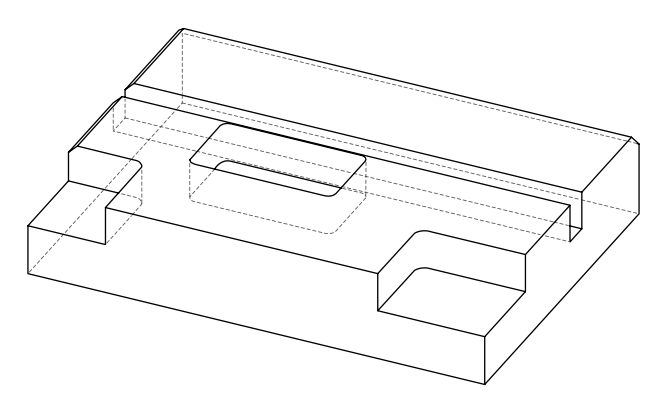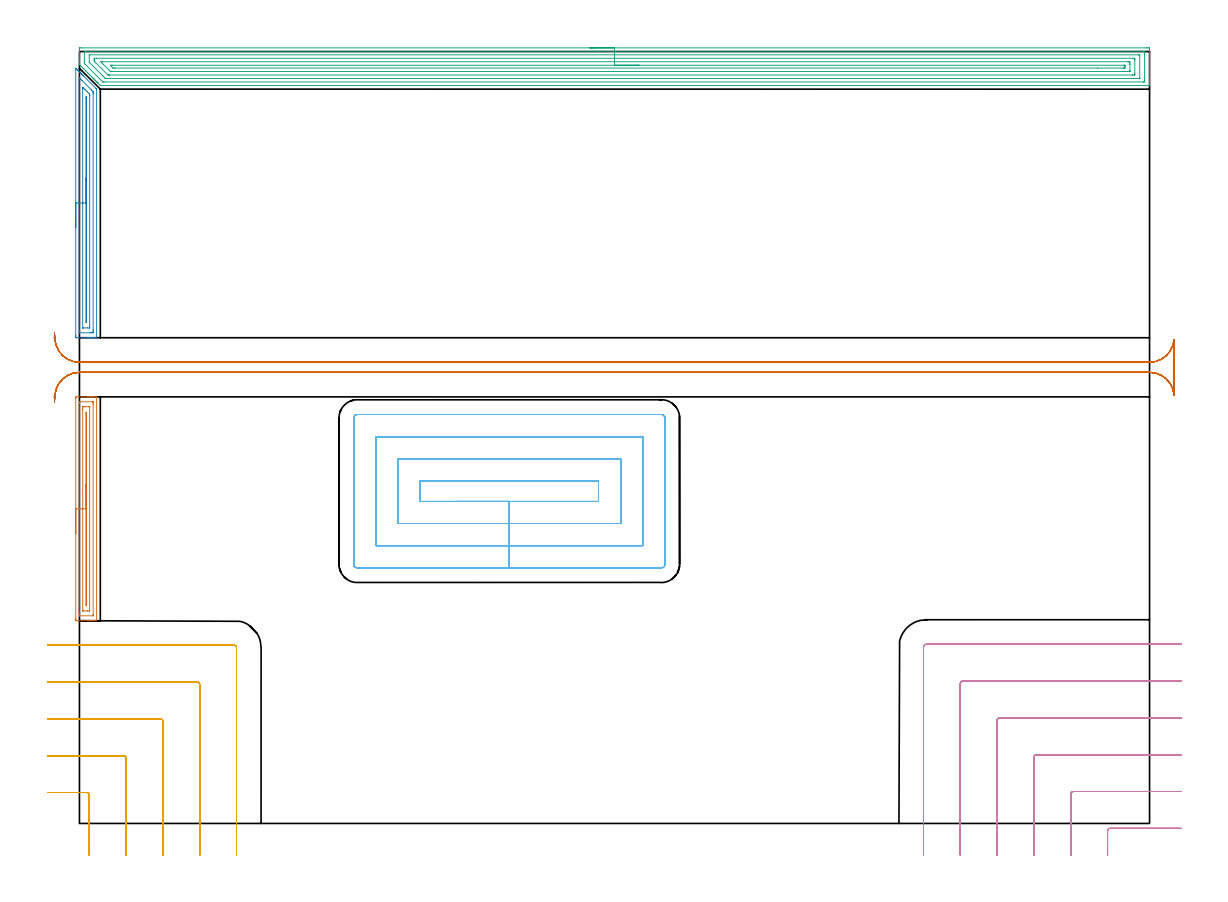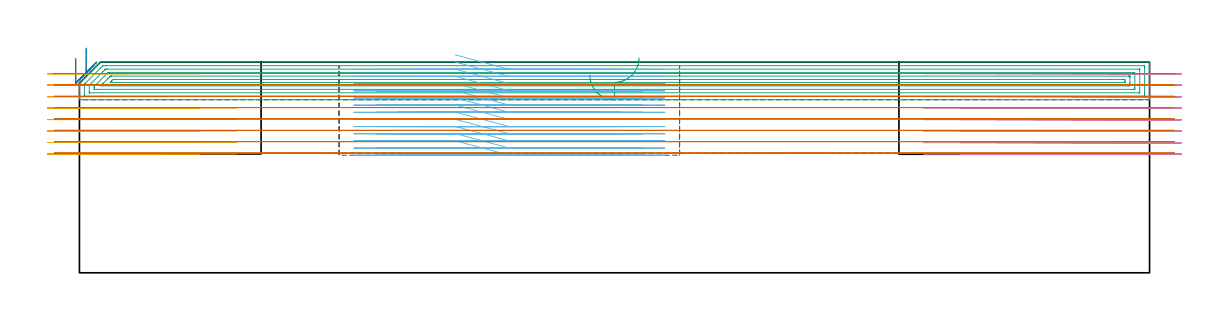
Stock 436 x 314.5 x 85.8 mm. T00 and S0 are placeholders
(PLAN: 7 operations, 3 tool changes, 94.7 min)
(1 AREA_MILL | FG_CHAMFER_SURFACE | UGT0205_001 | 3.06 min | 3672 mm3)
(2 AREA_MILL_1 | FG_CHAMFER_SURFACE_1 | UGT0205_001 | 3.52 min | 4327 mm3)
(3 AREA_MILL_2 | FG_CHAMFER_SURFACE_2 | UGT0205_001 | 21.06 min | 50652 mm3)
(4 MILL_CORNER_NOTCH_RECTANGULAR | CORNER_NOTCH_RECTANGULAR | UGT0201_094 | Follow Part, ap 5, ae 75% | 12.38 min | 316804 mm3)
(5 MILL_CORNER_NOTCH_RECTANGULAR_1 | CORNER_NOTCH_RECTANGULAR_1 | UGT0201_094 | Follow Part, ap 5, ae 75% | 9.2 min | 227443 mm3)
(6 MILL_RECTANGULAR_POCKET | POCKET_RECTANGULAR_STRAIGHT | NXT0201_011 | Follow Part, ap 3, ae 75% | 30.01 min | 389451 mm3)
(7 MILL_RECTANGULAR_SLOT | SLOT_RECTANGULAR | UGT0201_094 | Follow Part, ap 5, ae 75% | 15.48 min | 388452 mm3)
(TOOL UGT0205_001 | Chamfer Mill 20 x 3 x 45 deg. | D20 FL50 Z2)
(TOOL UGT0201_094 | End mill 20 mm | D20 FL38 Z4)
(TOOL NXT0201_011 | ENDMILL 12mm [2P460-1200-NA 1630] | D12 FL38 Z6)
(OP 1 AREA_MILL)
G17 G21 G94 G90
T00 M6
G54
G17 G0 G90 X-1.5 Y118.2 S1061 M3
G43 Z95.8 H0
Z87.3
G94 G1 Y118.238 Z86.428 F250.
Y118.352 Z85.564
Y118.541 Z84.712
Y118.803 Z83.88
Y119.137 Z83.074
Y119.54 Z82.3
Y120.008 Z81.564
Y120.54 Z80.872
Y121.129 Z80.229
Y121.772 Z79.64
Y122.464 Z79.108
Y123.2 Z78.64
Y123.974 Z78.237
Y124.78 Z77.903
Y125.612 Z77.641
Y126.463 Z77.452
Y127.328 Z77.338
Y128.2 Z77.3
Y173.211
X-1.498 Y173.54 Z77.301
X-1.493 Y173.79 Z77.304
X-1.176 Y173.8 Z77.621
X3.186 Z81.981
X3.777 Z82.575
X4.059 Z82.855
X4.65 Z83.446
X4.931 Z83.727
X5.493 Z84.293
X5.803 Z84.603
X6.791 Z85.59
X6.897 Y173.798 Z85.689
X6.997 Y173.79 Z85.788
X7. Y173.656 Z85.8
Y82.743
X7.005 Y82.61 Z85.795
X6.897 Y82.602 Z85.689
X6.791 Y82.6 Z85.59
X6.113 Z84.912
X5.494 Z84.293
X4.931 Z83.727
X4.65 Z83.446
X4.059 Z82.855
X3.777 Z82.575
X3.186 Z81.981
X-1.095 Z77.702
X-1.176 Y82.601 Z77.621
X-1.493 Y82.61 Z77.304
X-1.498 Y82.86 Z77.301
X-1.5 Y83.189 Z77.3
Y83.521
Y128.2
X-0.086 Z78.714
X-0.085 Y171.205 Z78.715
X-0.083 Y171.428 Z78.717
X-0.079 Y171.761 Z78.721
X-0.073 Y171.79 Z78.727
X-0.013 Y171.794 Z78.787
X0.084 Y171.798 Z78.884
X0.205 Y171.8 Z79.005
X5.44 Y171.799 Z84.24
X5.549 Y171.794 Z84.349
X5.569 Y171.79 Z84.369
X5.579 Y171.784 Z84.379
X5.581 Y171.762 Z84.381
X5.584 Y171.652 Z84.384
X5.585 Y171.428 Z84.385
X5.586 Y170.759 Z84.386
X5.585 Y85.195 Z84.385
X5.583 Y84.972 Z84.383
X5.579 Y84.639 Z84.379
X5.573 Y84.61 Z84.373
X5.513 Y84.606 Z84.313
X5.416 Y84.602 Z84.216
X5.295 Y84.6 Z84.095
X0.06 Y84.601 Z78.86
X-0.049 Y84.606 Z78.751
X-0.069 Y84.61 Z78.731
X-0.079 Y84.616 Z78.721
X-0.081 Y84.638 Z78.719
X-0.084 Y84.748 Z78.716
X-0.085 Y84.972 Z78.715
X-0.086 Y85.641 Z78.714
Y128.2
X1.328 Z80.128
Y168.87
X1.331 Y169.645 Z80.131
X1.333 Y169.756 Z80.133
X1.335 Y169.79 Z80.135
X1.366 Y169.793 Z80.166
X1.441 Y169.795 Z80.241
X2.163 Y169.8 Z80.963
X2.314 Z81.114
X3.907 Z82.707
X4.059 Y169.798 Z82.859
X4.109 Y169.796 Z82.909
X4.148 Y169.79 Z82.948
X4.165 Y169.785 Z82.965
X4.166 Y169.76 Z82.966
X4.17 Y169.645 Z82.97
X4.171 Y169.531 Z82.971
Y87.531
X4.169 Y86.755 Z82.969
X4.167 Y86.644 Z82.967
X4.165 Y86.611 Z82.965
X4.134 Y86.607 Z82.934
X4.059 Y86.605 Z82.859
X3.337 Y86.6 Z82.137
X3.186 Z81.986
X1.593 Z80.393
X1.441 Y86.601 Z80.241
X1.391 Y86.604 Z80.191
X1.352 Y86.61 Z80.152
X1.335 Y86.614 Z80.135
X1.334 Y86.64 Z80.134
X1.33 Y86.755 Z80.13
X1.329 Y86.869 Z80.129
X1.328 Y128.2 Z80.128
X2.743 Z81.543
Y167.41
X2.744 Y167.423 Z81.544
X2.75 Y167.442 Z81.55
X2.756 Y167.424 Z81.556
X2.757 Y167.41 Z81.557
Y89.413
X2.752 Y88.981 Z81.552
X2.749 Y88.896 Z81.549
X2.744 Y88.975 Z81.544
X2.743 Y88.99 Z81.543
Y128.2
Y129.072 Z81.581
Y129.936 Z81.695
Y130.788 Z81.883
Y131.62 Z82.146
Y132.426 Z82.48
Y133.2 Z82.882
Y133.936 Z83.351
Y134.628 Z83.882
Y135.271 Z84.472
Y135.86 Z85.115
Y136.392 Z85.807
Y136.86 Z86.543
Y137.263 Z87.316
Y137.597 Z88.122
Y137.859 Z88.954
Y138.048 Z89.806
Y138.162 Z90.671
Y138.2 Z91.543
G0 Z95.8
M5
M2
(OP 2 AREA_MILL_1)
G17 G21 G94 G90
T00 M6
G54
G17 G0 G90 X-1.5 Y242.8 S1061 M3
G43 Z95.8 H0
Z87.3
G94 G1 Y242.838 Z86.428 F250.
Y242.952 Z85.564
Y243.141 Z84.712
Y243.403 Z83.88
Y243.737 Z83.074
Y244.14 Z82.3
Y244.608 Z81.564
Y245.14 Z80.872
Y245.729 Z80.229
Y246.372 Z79.64
Y247.064 Z79.108
Y247.8 Z78.64
Y248.574 Z78.237
Y249.38 Z77.903
Y250.212 Z77.641
Y251.064 Z77.452
Y251.928 Z77.338
Y252.8 Z77.3
Y307.452
X-1.496 Y307.636 Z77.304
X-1.493 Y307.681 Z77.306
X-1.309 Y307.509 Z77.491
X-0.739 Y306.941 Z78.057
X-0.235 Y306.435 Z78.565
X-0.03 Y306.231 Z78.768
X0.133 Y306.07 Z78.928
X0.289 Y305.912 Z79.087
X0.415 Y305.786 Z79.213
X0.569 Y305.633 Z79.364
X0.717 Y305.484 Z79.514
X0.86 Y305.341 Z79.658
X1.005 Y305.197 Z79.801
X1.144 Y305.057 Z79.942
X1.306 Y304.895 Z80.104
X1.441 Y304.76 Z80.237
X1.572 Y304.629 Z80.369
X6.75 Y299.45 Z85.55
X6.958 Y299.24 Z85.754
X6.996 Y299.194 Z85.789
X7. Y299.107 Z85.8
Y198.033
X6.998 Y197.91 Z85.789
X6.905 Y197.903 Z85.698
X6.806 Y197.9 Z85.605
X6.154 Z84.953
X5.453 Z84.252
X4.931 Z83.727
X4.67 Z83.467
X4.059 Z82.855
X3.798 Z82.595
X3.186 Z81.98
X-1.095 Z77.702
X-1.176 Y197.902 Z77.621
X-1.493 Y197.91 Z77.304
X-1.496 Y198.151 Z77.302
X-1.499 Y198.478 Z77.301
X-1.5 Y198.809 Z77.3
Y252.8
X-0.086 Z78.714
X-0.085 Y303.337 Z78.715
X-0.084 Y303.56 Z78.716
X-0.081 Y303.732 Z78.719
X-0.079 Y303.804 Z78.721
X-0.043 Y303.781 Z78.757
X0.187 Y303.56 Z78.987
X0.569 Y303.181 Z79.369
X1.081 Y302.669 Z79.881
X4.931 Y298.819 Z83.731
X5.528 Y298.216 Z84.328
X5.569 Y298.169 Z84.369
X5.579 Y298.131 Z84.379
X5.581 Y298.049 Z84.381
X5.584 Y297.882 Z84.384
X5.586 Y297.548 Z84.386
Y297.326
Y201.15
X5.585 Y200.483 Z84.385
X5.583 Y200.259 Z84.383
X5.579 Y199.935 Z84.379
X5.274 Y199.909 Z84.074
X4.931 Y199.904 Z83.731
X4.41 Y199.9 Z83.21
X0.048 Y199.901 Z78.848
X-0.051 Y199.905 Z78.749
X-0.069 Y199.908 Z78.731
X-0.079 Y199.914 Z78.721
X-0.081 Y199.933 Z78.719
X-0.084 Y200.036 Z78.716
X-0.085 Y200.259 Z78.715
X-0.086 Y200.928 Z78.714
Y252.8
X1.328 Z80.128
X1.329 Y299.222 Z80.129
X1.33 Y299.338 Z80.13
X1.334 Y299.568 Z80.134
X1.343 Y299.946 Z80.143
X1.441 Y299.852 Z80.241
X2.194 Y299.107 Z80.994
X2.314 Y298.987 Z81.114
X3.085 Y298.216 Z81.885
X3.974 Y297.326 Z82.774
X4.059 Y297.238 Z82.859
X4.151 Y297.138 Z82.951
X4.164 Y296.781 Z82.964
X4.17 Y296.551 Z82.97
X4.171 Y296.435 Z82.971
Y202.816
X4.167 Y202.04 Z82.967
X4.166 Y201.931 Z82.966
X4.157 Y201.909 Z82.957
X4.127 Y201.906 Z82.927
X4.059 Y201.903 Z82.859
X3.324 Y201.9 Z82.124
X1.579 Z80.379
X1.441 Z80.241
X1.396 Y201.902 Z80.196
X1.359 Y201.905 Z80.159
X1.34 Y201.909 Z80.14
X1.335 Y201.927 Z80.135
X1.331 Y202.04 Z80.131
X1.329 Y202.155 Z80.129
X1.328 Y252.8 Z80.128
X2.743 Z81.543
Y295.545
X2.744 Y295.983 Z81.544
X2.746 Y295.995 Z81.546
X2.75 Y296.002 Z81.55
X2.754 Y295.996 Z81.554
X2.756 Y295.984 Z81.556
X2.757 Y295.545 Z81.557
Y204.697
X2.752 Y204.265 Z81.552
X2.749 Y204.183 Z81.549
X2.744 Y204.259 Z81.544
X2.743 Y204.274 Z81.543
Y252.8
Y253.672 Z81.581
Y254.536 Z81.695
Y255.388 Z81.883
Y256.22 Z82.146
Y257.026 Z82.48
Y257.8 Z82.882
Y258.536 Z83.351
Y259.228 Z83.882
Y259.871 Z84.472
Y260.46 Z85.115
Y260.992 Z85.807
Y261.46 Z86.543
Y261.863 Z87.316
Y262.197 Z88.122
Y262.459 Z88.954
Y262.648 Z89.806
Y262.762 Z90.671
Y262.8 Z91.543
G0 Z95.8
M5
M2
(OP 3 AREA_MILL_2)
G17 G21 G94 G90
T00 M6
G54
G17 G0 G90 X208. Y316. S1061 M3
G43 Z95.8 H0
Z80.5
G94 G1 X208.038 Z79.628 F250.
X208.152 Z78.764
X208.341 Z77.912
X208.603 Z77.08
X208.937 Z76.274
X209.34 Z75.5
X209.808 Z74.764
X210.34 Z74.072
X210.929 Z73.429
X211.572 Z72.84
X212.264 Z72.308
X213. Z71.84
X213.774 Z71.437
X214.58 Z71.103
X215.412 Z70.841
X216.264 Z70.652
X217.128 Z70.538
X218. Z70.5
X434.842
X435.39 Y315.999 Z70.501
X435.932 Y315.994 Z70.503
X435.992 Y315.992 Z70.506
X435.996 Y315.455 Z71.042
X436. Y314.848 Z71.649
Y303.909 Z82.585
Y303.347 Z83.15
Y303.021 Z83.475
Y302.458 Z84.038
Y302.133 Z84.362
Y301.482 Z85.017
Y301.099 Z85.4
Y300.737 Z85.754
X435.991 Y300.702 Z85.788
X435.837 Y300.7 Z85.8
X8.645
X8.505 Y300.704 Z85.79
X8.428 Y300.771 Z85.727
X7.752 Y301.448 Z85.052
X7.657 Y301.541 Z84.955
X7.566 Y301.633 Z84.866
X7.455 Y301.745 Z84.754
X7.361 Y301.837 Z84.659
X7.272 Y301.928 Z84.571
X7.157 Y302.043 Z84.457
X7.065 Y302.133 Z84.363
X6.977 Y302.222 Z84.277
X6.859 Y302.34 Z84.159
X6.769 Y302.429 Z84.067
X6.683 Y302.517 Z83.982
X6.562 Y302.638 Z83.861
X6.473 Y302.725 Z83.771
X6.388 Y302.812 Z83.688
X6.264 Y302.935 Z83.564
X6.177 Y303.021 Z83.475
X6.094 Y303.106 Z83.393
X5.967 Y303.233 Z83.266
X5.881 Y303.317 Z83.179
X5.799 Y303.401 Z83.099
X5.669 Y303.531 Z82.969
X5.585 Y303.613 Z82.883
X5.505 Y303.695 Z82.804
X5.371 Y303.828 Z82.671
X5.289 Y303.909 Z82.587
X5.053 Y304.147 Z82.353
X4.401 Y304.797 Z81.699
X4.181 Y305.019 Z81.481
X3.513 Y305.686 Z80.811
X3.305 Y305.895 Z80.605
X2.625 Y306.574 Z79.923
X2.43 Y306.77 Z79.73
X2.395 Y306.805 Z79.695
X1.737 Y307.462 Z79.035
X1.556 Y307.644 Z78.856
X1.503 Y307.697 Z78.803
X0.849 Y308.35 Z78.147
X0.681 Y308.519 Z77.981
X0.367 Y308.833 Z77.667
X0.164 Y309.039 Z77.46
X0.01 Y309.202 Z77.297
X0.008 Y309.238 Z77.261
X0. Y309.889 Z76.61
Y311.34 Z75.157
Y314.567 Z71.929
Y315.174 Z71.323
X0.002 Y315.455 Z71.041
X0.008 Y315.991 Z70.505
X0.068 Y315.994 Z70.503
X0.61 Y316. Z70.5
X218.
Y314.586 Z71.914
X433.586 Y314.585 Z71.915
X433.604
X433.99 Y314.567 Z71.933
X433.997 Y314.176 Z72.324
X433.999 Y313.679 Z72.821
X434. Y313.285 Z73.215
X433.999 Y303.021 Z83.479
X433.998 Y302.63 Z83.87
X433.99 Y302.133 Z84.367
X433.622 Y302.115 Z84.385
X433.604
X10.449 Y302.114 Z84.386
X9.552 Y302.119 Z84.381
X9.538 Y302.121 Z84.379
X9.523 Y302.133 Z84.367
X8.645 Y303.005 Z83.495
X2.395 Y309.254 Z77.246
X2.179 Y309.474 Z77.026
X2.073 Y309.585 Z76.915
X2.023 Y309.639 Z76.861
X2.01 Y309.733 Z76.767
X2.005 Y310.126 Z76.374
X2.001 Y310.519 Z75.981
Y313.679 Z72.821
X2.002 Y314.07 Z72.43
X2.01 Y314.567 Z71.933
X2.378 Y314.585 Z71.915
X2.395
X218. Y314.586 Z71.914
Y313.172 Z73.328
X431.437 Y313.171 Z73.329
X431.819 Y313.169 Z73.331
X431.946 Y313.167 Z73.333
X431.984 Y313.165 Z73.335
X431.99 Y313.09 Z73.41
X431.995 Y312.971 Z73.529
X431.999 Y312.791 Z73.709
X432. Y312.611 Z73.889
X431.999 Y303.73 Z82.77
X431.992 Y303.55 Z82.95
X431.989 Y303.534 Z82.966
X431.985 Y303.532 Z82.968
X431.962 Y303.53 Z82.97
X431.915 Y303.529 Z82.971
X431.819 Y303.528 Z82.972
X11.323 Y303.529 Z82.971
X10.811 Y303.531 Z82.969
X10.623 Y303.534 Z82.966
X10.579 Y303.535 Z82.965
X10.517 Y303.591 Z82.909
X10.43 Y303.671 Z82.829
X10.19 Y303.909 Z82.591
X9.538 Y304.561 Z81.939
X4.181 Y309.919 Z76.581
X4.079 Y310.024 Z76.476
X4.031 Y310.077 Z76.423
X4.01 Y310.103 Z76.397
X4.008 Y310.126 Z76.374
X4.002 Y310.305 Z76.195
X4. Y312.791 Z73.709
X4.001 Y312.97 Z73.53
X4.008 Y313.15 Z73.35
X4.011 Y313.166 Z73.334
X4.015 Y313.168 Z73.332
X4.038 Y313.17 Z73.33
X4.085 Y313.171 Z73.329
X4.181 Y313.172 Z73.328
X218.
Y311.757 Z74.743
X429.287
X429.92 Y311.752 Z74.748
X429.989 Y311.75 Z74.75
X429.993 Y311.656 Z74.844
X429.997 Y311.454 Z75.046
X430. Y311.048 Z75.452
Y305.686 Z80.814
X429.995 Y305.258 Z81.242
X429.99 Y305.045 Z81.455
X429.985 Y304.949 Z81.551
X429.883 Y304.947 Z81.553
X429.141 Y304.943 Z81.557
X428.995
X12.216
X12.069 Y304.944 Z81.556
X11.697 Y304.95 Z81.55
X11.607 Y304.954 Z81.546
X11.482 Y305.073 Z81.427
X11.323 Y305.227 Z81.273
X6.859 Y309.69 Z76.81
X6.43 Y310.126 Z76.374
X6.01 Y310.556 Z75.944
X6. Y310.981 Z75.519
Y311.014 Z75.486
X6.005 Y311.442 Z75.058
X6.01 Y311.655 Z74.845
X6.015 Y311.751 Z74.749
X6.117 Y311.753 Z74.747
X6.859 Y311.757 Z74.743
X7.005
X218.
Y310.343 Z76.157
X427.137
X427.355 Y310.342 Z76.158
X427.573 Y310.34 Z76.16
X427.99 Y310.333 Z76.167
X427.993 Y310.126 Z76.374
X427.999 Y309.485 Z77.015
X428. Y309.238 Z77.262
Y306.82 Z79.68
X427.998 Y306.574 Z79.926
X427.994 Y306.414 Z80.086
X427.99 Y306.375 Z80.125
X427.983 Y306.364 Z80.136
X427.936 Y306.361 Z80.139
X427.791 Y306.358 Z80.142
X427.573 Y306.357 Z80.143
X427.355
X13.109
X12.891 Y306.359 Z80.141
X12.746 Y306.363 Z80.137
X12.643 Y306.367 Z80.133
X12.6 Y306.406 Z80.094
X12.426 Y306.574 Z79.926
X12.216 Y306.782 Z79.718
X11.536 Y307.462 Z79.038
X9.76 Y309.238 Z77.262
X9.538 Y309.461 Z77.039
X8.884 Y310.126 Z76.374
X8.684 Y310.336 Z76.164
X9.102 Y310.341 Z76.159
X9.32 Y310.343 Z76.157
X218.
Y308.929 Z77.571
X425.57 Y308.928 Z77.572
X425.882 Y308.927 Z77.573
X425.952 Y308.925 Z77.575
X425.982 Y308.922 Z77.578
X425.99 Y308.91 Z77.59
X425.996 Y308.814 Z77.686
X425.998 Y308.35 Z78.15
X425.996 Y307.926 Z78.574
X425.99 Y307.786 Z78.714
X425.86 Y307.778 Z78.722
X425.57 Y307.774 Z78.726
X425.258 Y307.772 Z78.728
X414.79 Y307.771 Z78.729
X14.583 Y307.772 Z78.728
X14.002 Y307.775 Z78.725
X13.684 Y307.778 Z78.722
X13.109 Y308.339 Z78.161
X13.098 Y308.35 Z78.15
X12.534 Y308.922 Z77.578
X13.109 Y308.926 Z77.574
X13.42 Y308.928 Z77.572
X218. Y308.929 Z77.571
X218.872 Z77.609
X219.736 Z77.723
X220.588 Z77.912
X221.42 Z78.174
X222.226 Z78.508
X223. Z78.911
X223.736 Z79.38
X224.428 Z79.911
X225.071 Z80.5
X225.66 Z81.143
X226.192 Z81.835
X226.66 Z82.571
X227.063 Z83.345
X227.397 Z84.151
X227.659 Z84.983
X227.848 Z85.835
X227.962 Z86.7
X228. Z87.571
G0 Z95.8
M5
M2
(OP 4 MILL_CORNER_NOTCH_RECTANGULAR)
G17 G21 G94 G90
T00 M6
G54
G17 G0 G90 X448.798 Y-2. S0 M3
G43 Z95.8 H0
Z81.112
G94 G1 X445.798 F250.
X419.894 F500.
G3 X418.9 Y-2.994 R1.
G1 Y-10.
Y-13. F250.
G0 Z95.8
X449. Y13.
Z81.112
G1 X446.
X404.894 F500.
G3 X403.9 Y12.006 R1.
G1 Y-10.
Y-13. F250.
G0 Z95.8
X449. Y28.
Z81.112
G1 X446.
X389.894 F500.
G3 X388.9 Y27.006 R1.
G1 Y-10.
Y-13. F250.
G0 Z95.8
X449. Y43.
Z81.112
G1 X446.
X374.895 F500.
G3 X373.9 Y42.005 R1.
G1 Y-10.
Y-13. F250.
G0 Z95.8
X449. Y58.
Z81.112
G1 X446.
X359.895 F500.
G3 X358.9 Y57.005 R1.
G1 Y-10.
Y-13. F250.
G0 Z95.8
X449. Y73.
Z81.112
G1 X446.
X345.1 F500.
G3 X343.9 Y71.8 R1.2
G1 Y-10.
Y-13. F250.
G0 Z95.8
X448.798 Y-2.
Z76.425
G1 X445.798
X419.894 F500.
G3 X418.9 Y-2.994 R1.
G1 Y-10.
Y-13. F250.
G0 Z95.8
X449. Y13.
Z76.425
G1 X446.
X404.894 F500.
G3 X403.9 Y12.006 R1.
G1 Y-10.
Y-13. F250.
G0 Z95.8
X449. Y28.
Z76.425
G1 X446.
X389.894 F500.
G3 X388.9 Y27.006 R1.
G1 Y-10.
Y-13. F250.
G0 Z95.8
X449. Y43.
Z76.425
G1 X446.
X374.895 F500.
G3 X373.9 Y42.005 R1.
G1 Y-10.
Y-13. F250.
G0 Z95.8
X449. Y58.
Z76.425
G1 X446.
X359.895 F500.
G3 X358.9 Y57.005 R1.
G1 Y-10.
Y-13. F250.
G0 Z95.8
X449. Y73.
Z76.425
G1 X446.
X345.1 F500.
G3 X343.9 Y71.8 R1.2
G1 Y-10.
Y-13. F250.
G0 Z95.8
X448.798 Y-2.
Z71.737
G1 X445.798
X419.894 F500.
G3 X418.9 Y-2.994 R1.
G1 Y-10.
Y-13. F250.
G0 Z95.8
X449. Y13.
Z71.737
G1 X446.
X404.894 F500.
G3 X403.9 Y12.006 R1.
G1 Y-10.
Y-13. F250.
G0 Z95.8
X449. Y28.
Z71.737
G1 X446.
X389.894 F500.
G3 X388.9 Y27.006 R1.
G1 Y-10.
Y-13. F250.
G0 Z95.8
X449. Y43.
Z71.737
G1 X446.
X374.895 F500.
G3 X373.9 Y42.005 R1.
G1 Y-10.
Y-13. F250.
G0 Z95.8
X449. Y58.
Z71.737
G1 X446.
X359.895 F500.
G3 X358.9 Y57.005 R1.
G1 Y-10.
Y-13. F250.
G0 Z95.8
X449. Y73.
Z71.737
G1 X446.
X345.1 F500.
G3 X343.9 Y71.8 R1.2
G1 Y-10.
Y-13. F250.
G0 Z95.8
X448.798 Y-2.
Z67.05
G1 X445.798
X419.894 F500.
G3 X418.9 Y-2.994 R1.
G1 Y-10.
Y-13. F250.
G0 Z95.8
X449. Y13.
Z67.05
G1 X446.
X404.894 F500.
G3 X403.9 Y12.006 R1.
G1 Y-10.
Y-13. F250.
G0 Z95.8
X449. Y28.
Z67.05
G1 X446.
X389.894 F500.
G3 X388.9 Y27.006 R1.
G1 Y-10.
Y-13. F250.
G0 Z95.8
X449. Y43.
Z67.05
G1 X446.
X374.895 F500.
G3 X373.9 Y42.005 R1.
G1 Y-10.
Y-13. F250.
G0 Z95.8
X449. Y58.
Z67.05
G1 X446.
X359.895 F500.
G3 X358.9 Y57.005 R1.
G1 Y-10.
Y-13. F250.
G0 Z95.8
X449. Y73.
Z67.05
G1 X446.
X345.1 F500.
G3 X343.9 Y71.8 R1.2
G1 Y-10.
Y-13. F250.
G0 Z95.8
X448.798 Y-2.
Z62.362
G1 X445.798
X419.894 F500.
G3 X418.9 Y-2.994 R1.
G1 Y-10.
Y-13. F250.
G0 Z95.8
X449. Y13.
Z62.362
G1 X446.
X404.894 F500.
G3 X403.9 Y12.006 R1.
G1 Y-10.
Y-13. F250.
G0 Z95.8
X449. Y28.
Z62.362
G1 X446.
X389.894 F500.
G3 X388.9 Y27.006 R1.
G1 Y-10.
Y-13. F250.
G0 Z95.8
X449. Y43.
Z62.362
G1 X446.
X374.895 F500.
G3 X373.9 Y42.005 R1.
G1 Y-10.
Y-13. F250.
G0 Z95.8
X449. Y58.
Z62.362
G1 X446.
X359.895 F500.
G3 X358.9 Y57.005 R1.
G1 Y-10.
Y-13. F250.
G0 Z95.8
X449. Y73.
Z62.362
G1 X446.
X345.1 F500.
G3 X343.9 Y71.8 R1.2
G1 Y-10.
Y-13. F250.
G0 Z95.8
X448.798 Y-2.
Z57.675
G1 X445.798
X419.894 F500.
G3 X418.9 Y-2.994 R1.
G1 Y-10.
Y-13. F250.
G0 Z95.8
X449. Y13.
Z57.675
G1 X446.
X404.894 F500.
G3 X403.9 Y12.006 R1.
G1 Y-10.
Y-13. F250.
G0 Z95.8
X449. Y28.
Z57.675
G1 X446.
X389.894 F500.
G3 X388.9 Y27.006 R1.
G1 Y-10.
Y-13. F250.
G0 Z95.8
X449. Y43.
Z57.675
G1 X446.
X374.895 F500.
G3 X373.9 Y42.005 R1.
G1 Y-10.
Y-13. F250.
G0 Z95.8
X449. Y58.
Z57.675
G1 X446.
X359.895 F500.
G3 X358.9 Y57.005 R1.
G1 Y-10.
Y-13. F250.
G0 Z95.8
X449. Y73.
Z57.675
G1 X446.
X345.1 F500.
G3 X343.9 Y71.8 R1.2
G1 Y-10.
Y-13. F250.
G0 Z95.8
X448.798 Y-2.
Z52.987
G1 X445.798
X419.894 F500.
G3 X418.9 Y-2.994 R1.
G1 Y-10.
Y-13. F250.
G0 Z95.8
X449. Y13.
Z52.987
G1 X446.
X404.894 F500.
G3 X403.9 Y12.006 R1.
G1 Y-10.
Y-13. F250.
G0 Z95.8
X449. Y28.
Z52.987
G1 X446.
X389.894 F500.
G3 X388.9 Y27.006 R1.
G1 Y-10.
Y-13. F250.
G0 Z95.8
X449. Y43.
Z52.987
G1 X446.
X374.895 F500.
G3 X373.9 Y42.005 R1.
G1 Y-10.
Y-13. F250.
G0 Z95.8
X449. Y58.
Z52.987
G1 X446.
X359.895 F500.
G3 X358.9 Y57.005 R1.
G1 Y-10.
Y-13. F250.
G0 Z95.8
X449. Y73.
Z52.987
G1 X446.
X345.1 F500.
G3 X343.9 Y71.8 R1.2
G1 Y-10.
Y-13. F250.
G0 Z95.8
X448.798 Y-2.
Z48.3
G1 X445.798
X419.894 F500.
G3 X418.9 Y-2.994 R1.
G1 Y-10.
Y-13. F250.
G0 Z95.8
X449. Y13.
Z48.3
G1 X446.
X404.894 F500.
G3 X403.9 Y12.006 R1.
G1 Y-10.
Y-13. F250.
G0 Z95.8
X449. Y28.
Z48.3
G1 X446.
X389.894 F500.
G3 X388.9 Y27.006 R1.
G1 Y-10.
Y-13. F250.
G0 Z95.8
X449. Y43.
Z48.3
G1 X446.
X374.895 F500.
G3 X373.9 Y42.005 R1.
G1 Y-10.
Y-13. F250.
G0 Z95.8
X449. Y58.
Z48.3
G1 X446.
X359.895 F500.
G3 X358.9 Y57.005 R1.
G1 Y-10.
Y-13. F250.
G0 Z95.8
X449. Y73.
Z48.3
G1 X446.
X345.1 F500.
G3 X343.9 Y71.8 R1.2
G1 Y-10.
Y-13. F250.
G0 Z95.8
M5
M2
(OP 5 MILL_CORNER_NOTCH_RECTANGULAR_1)
G17 G21 G94 G90
T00 M6
G54
G17 G0 G90 X4. Y-13. S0 M3
G43 Z95.8 H0
Z81.125
G94 G1 Y-10. F250.
Y11.606 F500.
G3 X3.006 Y12.6 R1.
G1 X-10.
X-13. F250.
G0 Z95.8
X19. Y-13.
Z81.125
G1 Y-10.
Y26.605 F500.
G3 X18.005 Y27.6 R1.
G1 X-10.
X-13. F250.
G0 Z95.8
X34. Y-13.
Z81.125
G1 Y-10.
Y41.605 F500.
G3 X33.005 Y42.6 R1.
G1 X-10.
X-13. F250.
G0 Z95.8
X49. Y-13.
Z81.125
G1 Y-10.
Y56.605 F500.
G3 X48.005 Y57.6 R1.
G1 X-10.
X-13. F250.
G0 Z95.8
X64. Y-13.
Z81.125
G1 Y-10.
Y71.605 F500.
G3 X63.005 Y72.6 R1.
G1 X-10.
X-13. F250.
G0 Z95.8
X4. Y-13.
Z76.45
G1 Y-10.
Y11.606 F500.
G3 X3.006 Y12.6 R1.
G1 X-10.
X-13. F250.
G0 Z95.8
X19. Y-13.
Z76.45
G1 Y-10.
Y26.605 F500.
G3 X18.005 Y27.6 R1.
G1 X-10.
X-13. F250.
G0 Z95.8
X34. Y-13.
Z76.45
G1 Y-10.
Y41.605 F500.
G3 X33.005 Y42.6 R1.
G1 X-10.
X-13. F250.
G0 Z95.8
X49. Y-13.
Z76.45
G1 Y-10.
Y56.605 F500.
G3 X48.005 Y57.6 R1.
G1 X-10.
X-13. F250.
G0 Z95.8
X64. Y-13.
Z76.45
G1 Y-10.
Y71.605 F500.
G3 X63.005 Y72.6 R1.
G1 X-10.
X-13. F250.
G0 Z95.8
X4. Y-13.
Z71.775
G1 Y-10.
Y11.606 F500.
G3 X3.006 Y12.6 R1.
G1 X-10.
X-13. F250.
G0 Z95.8
X19. Y-13.
Z71.775
G1 Y-10.
Y26.605 F500.
G3 X18.005 Y27.6 R1.
G1 X-10.
X-13. F250.
G0 Z95.8
X34. Y-13.
Z71.775
G1 Y-10.
Y41.605 F500.
G3 X33.005 Y42.6 R1.
G1 X-10.
X-13. F250.
G0 Z95.8
X49. Y-13.
Z71.775
G1 Y-10.
Y56.605 F500.
G3 X48.005 Y57.6 R1.
G1 X-10.
X-13. F250.
G0 Z95.8
X64. Y-13.
Z71.775
G1 Y-10.
Y71.605 F500.
G3 X63.005 Y72.6 R1.
G1 X-10.
X-13. F250.
G0 Z95.8
X4. Y-13.
Z67.1
G1 Y-10.
Y11.606 F500.
G3 X3.006 Y12.6 R1.
G1 X-10.
X-13. F250.
G0 Z95.8
X19. Y-13.
Z67.1
G1 Y-10.
Y26.606 F500.
G3 X18.006 Y27.6 R1.
G1 X-10.
X-13. F250.
G0 Z95.8
X34. Y-13.
Z67.1
G1 Y-10.
Y41.605 F500.
G3 X33.005 Y42.6 R1.
G1 X-10.
X-13. F250.
G0 Z95.8
X49. Y-13.
Z67.1
G1 Y-10.
Y56.605 F500.
G3 X48.005 Y57.6 R1.
G1 X-10.
X-13. F250.
G0 Z95.8
X64. Y-13.
Z67.1
G1 Y-10.
Y71.605 F500.
G3 X63.005 Y72.6 R1.
G1 X-10.
X-13. F250.
G0 Z95.8
X4. Y-13.
Z62.425
G1 Y-10.
Y11.606 F500.
G3 X3.006 Y12.6 R1.
G1 X-10.
X-13. F250.
G0 Z95.8
X19. Y-13.
Z62.425
G1 Y-10.
Y26.606 F500.
G3 X18.006 Y27.6 R1.
G1 X-10.
X-13. F250.
G0 Z95.8
X34. Y-13.
Z62.425
G1 Y-10.
Y41.605 F500.
G3 X33.005 Y42.6 R1.
G1 X-10.
X-13. F250.
G0 Z95.8
X49. Y-13.
Z62.425
G1 Y-10.
Y56.605 F500.
G3 X48.005 Y57.6 R1.
G1 X-10.
X-13. F250.
G0 Z95.8
X64. Y-13.
Z62.425
G1 Y-10.
Y71.605 F500.
G3 X63.005 Y72.6 R1.
G1 X-10.
X-13. F250.
G0 Z95.8
X4. Y-13.
Z57.75
G1 Y-10.
Y11.606 F500.
G3 X3.006 Y12.6 R1.
G1 X-10.
X-13. F250.
G0 Z95.8
X19. Y-13.
Z57.75
G1 Y-10.
Y26.606 F500.
G3 X18.006 Y27.6 R1.
G1 X-10.
X-13. F250.
G0 Z95.8
X34. Y-13.
Z57.75
G1 Y-10.
Y41.605 F500.
G3 X33.005 Y42.6 R1.
G1 X-10.
X-13. F250.
G0 Z95.8
X49. Y-13.
Z57.75
G1 Y-10.
Y56.605 F500.
G3 X48.005 Y57.6 R1.
G1 X-10.
X-13. F250.
G0 Z95.8
X64. Y-13.
Z57.75
G1 Y-10.
Y71.605 F500.
G3 X63.005 Y72.6 R1.
G1 X-10.
X-13. F250.
G0 Z95.8
X4. Y-13.
Z53.075
G1 Y-10.
Y11.606 F500.
G3 X3.006 Y12.6 R1.
G1 X-10.
X-13. F250.
G0 Z95.8
X19. Y-13.
Z53.075
G1 Y-10.
Y26.606 F500.
G3 X18.006 Y27.6 R1.
G1 X-10.
X-13. F250.
G0 Z95.8
X34. Y-13.
Z53.075
G1 Y-10.
Y41.605 F500.
G3 X33.005 Y42.6 R1.
G1 X-10.
X-13. F250.
G0 Z95.8
X49. Y-13.
Z53.075
G1 Y-10.
Y56.605 F500.
G3 X48.005 Y57.6 R1.
G1 X-10.
X-13. F250.
G0 Z95.8
X64. Y-13.
Z53.075
G1 Y-10.
Y71.605 F500.
G3 X63.005 Y72.6 R1.
G1 X-10.
X-13. F250.
G0 Z95.8
X4. Y-13.
Z48.4
G1 Y-10.
Y11.606 F500.
G3 X3.006 Y12.6 R1.
G1 X-10.
X-13. F250.
G0 Z95.8
X19. Y-13.
Z48.4
G1 Y-10.
Y26.606 F500.
G3 X18.006 Y27.6 R1.
G1 X-10.
X-13. F250.
G0 Z95.8
X34. Y-13.
Z48.4
G1 Y-10.
Y41.605 F500.
G3 X33.005 Y42.6 R1.
G1 X-10.
X-13. F250.
G0 Z95.8
X49. Y-13.
Z48.4
G1 Y-10.
Y56.605 F500.
G3 X48.005 Y57.6 R1.
G1 X-10.
X-13. F250.
G0 Z95.8
X64. Y-13.
Z48.4
G1 Y-10.
Y71.605 F500.
G3 X63.005 Y72.6 R1.
G1 X-10.
X-13. F250.
G0 Z95.8
M5
M2
(OP 6 MILL_RECTANGULAR_POCKET)
G17 G21 G94 G90
T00 M6
G54
G17 G0 G90 X153.074 Y131.2 S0 M3
G43 Z95.8 H1
Z88.8
G94 G1 X175.15 Z82.885 F250.
X211.5 F500.
Y139.6
X138.8
Y131.2
X175.15
Y122.2
X220.5
Y148.6
X129.8
Y122.2
X175.15
Y113.2
X229.5
Y157.6
X120.8
Y113.2
X175.15
Y104.2
X237.2
G3 X238.5 Y105.5 R1.3
G1 Y165.3
G3 X237.2 Y166.6 R1.3
G1 X113.1
G3 X111.8 Y165.3 R1.3
G1 Y105.5
G3 X113.1 Y104.2 R1.3
G1 X175.15
X176.15
G0 X153.074 Y131.2 Z85.885
G1 X175.15 Z79.969 F250.
X211.5 F500.
Y139.6
X138.8
Y131.2
X175.15
Y122.2
X220.5
Y148.6
X129.8
Y122.2
X175.15
Y113.2
X229.5
Y157.6
X120.8
Y113.2
X175.15
Y104.2
X237.2
G3 X238.5 Y105.5 R1.3
G1 Y165.3
G3 X237.2 Y166.6 R1.3
G1 X113.1
G3 X111.8 Y165.3 R1.3
G1 Y105.5
G3 X113.1 Y104.2 R1.3
G1 X175.15
X176.15
G0 X153.074 Y131.2 Z82.969
G1 X175.15 Z77.054 F250.
X211.5 F500.
Y139.6
X138.8
Y131.2
X175.15
Y122.2
X220.5
Y148.6
X129.8
Y122.2
X175.15
Y113.2
X229.5
Y157.6
X120.8
Y113.2
X175.15
Y104.2
X237.2
G3 X238.5 Y105.5 R1.3
G1 Y165.3
G3 X237.2 Y166.6 R1.3
G1 X113.1
G3 X111.8 Y165.3 R1.3
G1 Y105.5
G3 X113.1 Y104.2 R1.3
G1 X175.15
X176.15
G0 X153.074 Y131.2 Z80.054
G1 X175.15 Z74.138 F250.
X211.5 F500.
Y139.6
X138.8
Y131.2
X175.15
Y122.2
X220.5
Y148.6
X129.8
Y122.2
X175.15
Y113.2
X229.5
Y157.6
X120.8
Y113.2
X175.15
Y104.2
X237.2
G3 X238.5 Y105.5 R1.3
G1 Y165.3
G3 X237.2 Y166.6 R1.3
G1 X113.1
G3 X111.8 Y165.3 R1.3
G1 Y105.5
G3 X113.1 Y104.2 R1.3
G1 X175.15
X176.15
G0 X153.074 Y131.2 Z77.138
G1 X175.15 Z71.223 F250.
X211.5 F500.
Y139.6
X138.8
Y131.2
X175.15
Y122.2
X220.5
Y148.6
X129.8
Y122.2
X175.15
Y113.2
X229.5
Y157.6
X120.8
Y113.2
X175.15
Y104.2
X237.2
G3 X238.5 Y105.5 R1.3
G1 Y165.3
G3 X237.2 Y166.6 R1.3
G1 X113.1
G3 X111.8 Y165.3 R1.3
G1 Y105.5
G3 X113.1 Y104.2 R1.3
G1 X175.15
X176.15
G0 X153.074 Y131.2 Z74.223
G1 X175.15 Z68.308 F250.
X211.5 F500.
Y139.6
X138.8
Y131.2
X175.15
Y122.2
X220.5
Y148.6
X129.8
Y122.2
X175.15
Y113.2
X229.5
Y157.6
X120.8
Y113.2
X175.15
Y104.2
X237.2
G3 X238.5 Y105.5 R1.3
G1 Y165.3
G3 X237.2 Y166.6 R1.3
G1 X113.1
G3 X111.8 Y165.3 R1.3
G1 Y105.5
G3 X113.1 Y104.2 R1.3
G1 X175.15
X176.15
G0 X153.074 Y131.2 Z71.308
G1 X175.15 Z65.392 F250.
X211.5 F500.
Y139.6
X138.8
Y131.2
X175.15
Y122.2
X220.5
Y148.6
X129.8
Y122.2
X175.15
Y113.2
X229.5
Y157.6
X120.8
Y113.2
X175.15
Y104.2
X237.2
G3 X238.5 Y105.5 R1.3
G1 Y165.3
G3 X237.2 Y166.6 R1.3
G1 X113.1
G3 X111.8 Y165.3 R1.3
G1 Y105.5
G3 X113.1 Y104.2 R1.3
G1 X175.15
X176.15
G0 X153.074 Y131.2 Z68.392
G1 X175.15 Z62.477 F250.
X211.5 F500.
Y139.6
X138.8
Y131.2
X175.15
Y122.2
X220.5
Y148.6
X129.8
Y122.2
X175.15
Y113.2
X229.5
Y157.6
X120.8
Y113.2
X175.15
Y104.2
X237.2
G3 X238.5 Y105.5 R1.3
G1 Y165.3
G3 X237.2 Y166.6 R1.3
G1 X113.1
G3 X111.8 Y165.3 R1.3
G1 Y105.5
G3 X113.1 Y104.2 R1.3
G1 X175.15
X176.15
G0 X153.074 Y131.2 Z65.477
G1 X175.15 Z59.562 F250.
X211.5 F500.
Y139.6
X138.8
Y131.2
X175.15
Y122.2
X220.5
Y148.6
X129.8
Y122.2
X175.15
Y113.2
X229.5
Y157.6
X120.8
Y113.2
X175.15
Y104.2
X237.2
G3 X238.5 Y105.5 R1.3
G1 Y165.3
G3 X237.2 Y166.6 R1.3
G1 X113.1
G3 X111.8 Y165.3 R1.3
G1 Y105.5
G3 X113.1 Y104.2 R1.3
G1 X175.15
X176.15
G0 X153.074 Y131.2 Z62.562
G1 X175.15 Z56.646 F250.
X211.5 F500.
Y139.6
X138.8
Y131.2
X175.15
Y122.2
X220.5
Y148.6
X129.8
Y122.2
X175.15
Y113.2
X229.5
Y157.6
X120.8
Y113.2
X175.15
Y104.2
X237.2
G3 X238.5 Y105.5 R1.3
G1 Y165.3
G3 X237.2 Y166.6 R1.3
G1 X113.1
G3 X111.8 Y165.3 R1.3
G1 Y105.5
G3 X113.1 Y104.2 R1.3
G1 X175.15
X176.15
G0 X153.074 Y131.2 Z59.646
G1 X175.15 Z53.731 F250.
X211.5 F500.
Y139.6
X138.8
Y131.2
X175.15
Y122.2
X220.5
Y148.6
X129.8
Y122.2
X175.15
Y113.2
X229.5
Y157.6
X120.8
Y113.2
X175.15
Y104.2
X237.2
G3 X238.5 Y105.5 R1.3
G1 Y165.3
G3 X237.2 Y166.6 R1.3
G1 X113.1
G3 X111.8 Y165.3 R1.3
G1 Y105.5
G3 X113.1 Y104.2 R1.3
G1 X175.15
X176.15
G0 X153.074 Y131.2 Z56.731
G1 X175.15 Z50.815 F250.
X211.5 F500.
Y139.6
X138.8
Y131.2
X175.15
Y122.2
X220.5
Y148.6
X129.8
Y122.2
X175.15
Y113.2
X229.5
Y157.6
X120.8
Y113.2
X175.15
Y104.2
X237.2
G3 X238.5 Y105.5 R1.3
G1 Y165.3
G3 X237.2 Y166.6 R1.3
G1 X113.1
G3 X111.8 Y165.3 R1.3
G1 Y105.5
G3 X113.1 Y104.2 R1.3
G1 X175.15
X176.15
G0 X153.074 Y131.2 Z53.815
G1 X175.15 Z47.9 F250.
X211.5 F500.
Y139.6
X138.8
Y131.2
X175.15
Y122.2
X220.5
Y148.6
X129.8
Y122.2
X175.15
Y113.2
X229.5
Y157.6
X120.8
Y113.2
X175.15
Y104.2
X237.2
G3 X238.5 Y105.5 R1.3
G1 Y165.3
G3 X237.2 Y166.6 R1.3
G1 X113.1
G3 X111.8 Y165.3 R1.3
G1 Y105.5
G3 X113.1 Y104.2 R1.3
G1 X175.15
X176.15
G0 Z95.8
M5
M2
(OP 7 MILL_RECTANGULAR_SLOT)
G17 G21 G94 G90
T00 M6
G54
G17 G0 G90 X-10.437 Y173.555 S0 M3
G43 Z95.8 H0
Z81.175
G94 G1 X-9.643 Y176.448 F250.
G2 X0. Y183.8 R10. F500.
G1 X436.
G2 X445.97 Y174.574 R10.
G1 X446.
Y197.126
X445.97
G2 X436. Y187.9 R10.
G1 X0.
G2 X-9.64 Y195.241 R10.
G1 X-10.438 Y198.134 F250.
G0 X-10.202 Y171.583 Z76.55
G1 X-9.97 Y174.574
G2 X0. Y183.8 R10. F500.
G1 X436.
G2 X445.97 Y174.574 R10.
G1 X446.
Y197.126
X445.97
G2 X436. Y187.9 R10.
G1 X0.
G2 X-9.97 Y197.126 R10.
G1 X-10.202 Y200.117 F250.
G0 Y171.583 Z71.925
G1 X-9.97 Y174.574
G2 X0. Y183.8 R10. F500.
G1 X436.
G2 X445.97 Y174.574 R10.
G1 X446.
Y197.126
X445.97
G2 X436. Y187.9 R10.
G1 X0.
G2 X-9.97 Y197.126 R10.
G1 X-10.202 Y200.117 F250.
G0 Y171.583 Z67.3
G1 X-9.97 Y174.574
G2 X0. Y183.8 R10. F500.
G1 X436.
G2 X445.97 Y174.574 R10.
G1 X446.
Y197.126
X445.97
G2 X436. Y187.9 R10.
G1 X0.
G2 X-9.97 Y197.126 R10.
G1 X-10.202 Y200.117 F250.
G0 Y171.583 Z62.675
G1 X-9.97 Y174.574
G2 X0. Y183.8 R10. F500.
G1 X436.
G2 X445.97 Y174.574 R10.
G1 X446.
Y197.126
X445.97
G2 X436. Y187.9 R10.
G1 X0.
G2 X-9.97 Y197.126 R10.
G1 X-10.202 Y200.117 F250.
G0 Y171.583 Z58.05
G1 X-9.97 Y174.574
G2 X0. Y183.8 R10. F500.
G1 X436.
G2 X445.97 Y174.574 R10.
G1 X446.
Y197.126
X445.97
G2 X436. Y187.9 R10.
G1 X0.
G2 X-9.97 Y197.126 R10.
G1 X-10.202 Y200.117 F250.
G0 Y171.583 Z53.425
G1 X-9.97 Y174.574
G2 X0. Y183.8 R10. F500.
G1 X436.
G2 X445.97 Y174.574 R10.
G1 X446.
Y197.126
X445.97
G2 X436. Y187.9 R10.
G1 X0.
G2 X-9.97 Y197.126 R10.
G1 X-10.202 Y200.117 F250.
G0 Y171.583 Z48.8
G1 X-9.97 Y174.574
G2 X0. Y183.8 R10. F500.
G1 X436.
G2 X445.97 Y174.574 R10.
G1 X446.
Y197.126
X445.97
G2 X436. Y187.9 R10.
G1 X0.
G2 X-9.97 Y197.126 R10.
G1 X-10.202 Y200.117 F250.
G0 Z95.8
M5
M2
